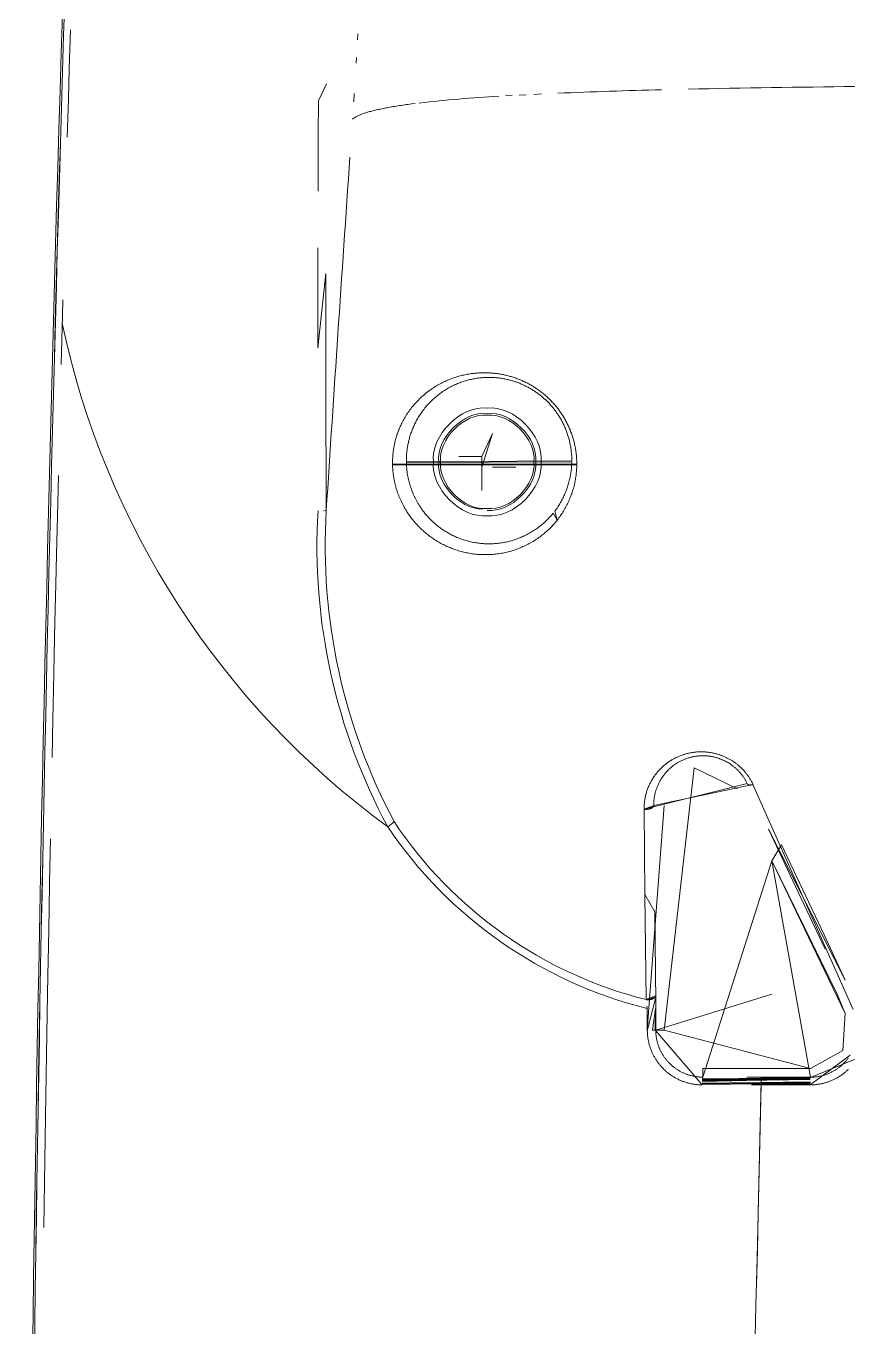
# Model space of a CAD drawing. Header units: millimetres. Extents: x 521 to 148073, y -17811 to 32040.
# Drawn here: x 65821.5 to 65877.1, y 20391.5 to 20479.5 of the extents above; entities that cross this region are included whole.
import ezdxf

# ---------------------------------------------------------------- set-up
doc = ezdxf.new("R2010")
doc.units = ezdxf.units.MM
doc.layers.add('Datové rozvody', color=6, linetype='Continuous')
doc.layers.add('PDF_Geometrie', color=7, linetype='Continuous', true_color=0xbdbdbd)

# ---------------------------------------------------------------- blocks, each defined once
blk = doc.blocks.new('projektor')
at = {"layer": 'PDF_Geometrie', "lineweight": 13}
for points in [[(86136.587, 14951.584), (86121.795, 14944.987), (86121.798, 14944.975), (86121.801, 14944.962), (86121.804, 14944.951), (86121.807, 14944.939), (86121.809, 14944.928), (86121.811, 14944.916), (86121.813, 14944.904), (86121.816, 14944.893), (86121.817, 14944.882), (86121.819, 14944.871), (86121.82, 14944.86), (86121.821, 14944.849), (86121.822, 14944.839), (86121.823, 14944.828), (86121.824, 14944.818), (86121.824, 14944.809), (86121.825, 14944.799), (86121.825, 14944.788), (86121.824, 14944.779), (86121.824, 14944.77), (86121.823, 14944.761), (86121.822, 14944.752), (86121.821, 14944.744), (86121.821, 14944.735), (86121.819, 14944.727), (86121.818, 14944.719), (86121.816, 14944.712), (86121.814, 14944.705), (86121.812, 14944.698), (86121.81, 14944.691), (86121.807, 14944.685), (86121.805, 14944.677), (86121.802, 14944.672), (86121.799, 14944.666), (86121.796, 14944.661), (86121.792, 14944.656), (86121.789, 14944.651), (86121.785, 14944.646), (86121.781, 14944.642), (86121.777, 14944.638), (86121.773, 14944.635), (86121.768, 14944.632), (86121.764, 14944.629), (86121.759, 14944.626)], [(86139.807, 14951.826), (86141.032, 14948.81), (86141.031, 14948.855), (86141.029, 14948.901), (86141.027, 14948.947), (86141.023, 14948.993), (86141.02, 14949.038), (86141.015, 14949.084), (86141.01, 14949.13), (86141.004, 14949.176), (86140.998, 14949.222), (86140.991, 14949.267), (86140.983, 14949.312), (86140.975, 14949.358), (86140.966, 14949.403), (86140.955, 14949.447), (86140.946, 14949.492), (86140.934, 14949.537), (86140.922, 14949.582), (86140.91, 14949.626), (86140.896, 14949.67), (86140.883, 14949.714), (86140.868, 14949.758), (86140.854, 14949.801), (86140.838, 14949.844), (86140.821, 14949.888), (86140.804, 14949.931), (86140.787, 14949.972), (86140.768, 14950.015), (86140.749, 14950.057), (86140.73, 14950.098), (86140.71, 14950.14), (86140.689, 14950.181), (86140.668, 14950.221), (86140.645, 14950.262), (86140.623, 14950.302), (86140.6, 14950.342), (86140.576, 14950.381), (86140.552, 14950.421), (86140.527, 14950.46), (86140.502, 14950.497), (86140.476, 14950.536), (86140.449, 14950.573), (86140.421, 14950.61), (86140.394, 14950.647), (86140.365, 14950.683), (86140.337, 14950.719), (86140.307, 14950.755), (86140.277, 14950.789), (86140.247, 14950.824), (86140.216, 14950.858), (86140.185, 14950.892), (86140.153, 14950.925), (86140.121, 14950.958), (86140.088, 14950.991), (86140.054, 14951.022), (86140.021, 14951.053), (86139.987, 14951.084), (86139.952, 14951.114), (86139.917, 14951.144), (86139.881, 14951.173), (86139.845, 14951.201), (86139.809, 14951.23), (86139.772, 14951.257)], [(86139.582, 14951.386), (86141.54, 14948.745), (86141.539, 14948.798), (86141.538, 14948.852), (86141.537, 14948.905), (86141.533, 14948.959), (86141.53, 14949.012), (86141.526, 14949.066), (86141.521, 14949.119), (86141.515, 14949.173), (86141.508, 14949.226), (86141.501, 14949.279), (86141.493, 14949.331), (86141.483, 14949.384), (86141.473, 14949.437), (86141.463, 14949.489), (86141.451, 14949.542), (86141.439, 14949.594), (86141.426, 14949.646), (86141.412, 14949.698), (86141.398, 14949.749), (86141.382, 14949.8), (86141.366, 14949.851), (86141.35, 14949.902), (86141.332, 14949.953), (86141.314, 14950.004), (86141.294, 14950.054), (86141.275, 14950.103), (86141.254, 14950.152), (86141.233, 14950.202), (86141.211, 14950.251), (86141.188, 14950.299), (86141.165, 14950.348), (86141.141, 14950.395), (86141.116, 14950.442), (86141.09, 14950.49), (86141.064, 14950.536), (86141.037, 14950.583), (86141.009, 14950.628), (86140.981, 14950.674), (86140.952, 14950.719), (86140.922, 14950.764), (86140.892, 14950.807), (86140.861, 14950.851), (86140.829, 14950.895), (86140.798, 14950.938), (86140.764, 14950.979), (86140.731, 14951.021), (86140.697, 14951.063), (86140.662, 14951.103), (86140.627, 14951.143), (86140.591, 14951.183), (86140.554, 14951.222), (86140.518, 14951.261)], [(86136.845, 14951.044), (86139.286, 14950.904), (86140.467, 14948.764), (86137.938, 14939.154), (86120.704, 14941.122), (86122.077, 14943.963)], [(86126.815, 14946.235), (86135.578, 14950.519), (86136.845, 14951.043), (86126.815, 14946.235), (86125.752, 14946.868), (86128.712, 14948.263), (86131.674, 14949.658), (86134.643, 14951.056), (86124.728, 14946.02), (86129.66, 14948.336), (86132.621, 14949.725)], [(86140.467, 14941.683), (86141.026, 14941.683), (86126.815, 14946.235), (86141.032, 14948.764)], [(86140.467, 14948.764), (86140.467, 14941.683)], [(86141.029, 14944.585), (86141.032, 14948.764)], [(86141.254, 14945.529), (86141.221, 14945.53), (86141.318, 14941.651), (86141.202, 14945.532), (86141.191, 14945.53), (86141.184, 14948.751), (86141.294, 14941.652), (86141.172, 14945.533), (86141.157, 14948.752), (86141.164, 14945.531), (86141.272, 14941.653), (86141.146, 14945.534), (86141.146, 14945.532), (86141.141, 14948.753), (86141.249, 14941.654), (86141.13, 14945.535), (86141.13, 14945.533), (86141.124, 14948.754), (86141.228, 14941.655), (86141.115, 14945.535), (86141.115, 14945.534), (86141.11, 14948.754), (86141.207, 14941.656), (86141.101, 14945.536), (86141.101, 14945.535), (86141.096, 14948.755), (86141.188, 14941.657), (86141.088, 14945.536), (86141.088, 14945.537), (86141.169, 14941.659), (86141.084, 14948.756), (86141.151, 14941.66), (86141.135, 14941.661)], [(86141.41, 14948.745), (86141.348, 14948.746), (86141.43, 14941.649)], [(86141.537, 14944.884), (86141.54, 14948.745)], [(86137.939, 14939.154), (86137.939, 14938.6), (86135.578, 14946.235)], [(86141.275, 14945.53), (86141.232, 14945.531), (86149.941, 14945.335), (86152.417, 14945.276), (86154.633, 14945.222)], [(86227.734, 14943.38), (86225.866, 14943.423), (86221.567, 14943.523), (86218.545, 14943.594), (86209.684, 14943.809), (86202.175, 14943.996), (86197.688, 14944.11), (86193.327, 14944.222), (86189.099, 14944.332), (86173.187, 14944.748), (86169.475, 14944.844), (86165.889, 14944.937), (86162.464, 14945.024), (86159.192, 14945.107), (86156.025, 14945.186), (86152.962, 14945.26), (86150.027, 14945.332), (86147.186, 14945.398), (86144.361, 14945.463), (86141.537, 14945.525)], [(86129.014, 14937.886), (86135.932, 14937.962), (86135.778, 14938.597), (86137.995, 14938.044), (86138.05, 14938.045), (86138.105, 14938.047), (86138.159, 14938.05), (86138.213, 14938.054), (86138.267, 14938.058), (86138.32, 14938.064), (86138.374, 14938.07), (86138.427, 14938.077), (86138.479, 14938.085), (86138.532, 14938.093), (86138.584, 14938.102), (86138.636, 14938.112), (86138.687, 14938.122), (86138.739, 14938.133), (86138.79, 14938.146), (86138.84, 14938.159), (86138.891, 14938.172), (86138.941, 14938.186), (86138.991, 14938.202), (86139.04, 14938.217), (86139.089, 14938.233), (86139.139, 14938.25), (86139.187, 14938.268), (86139.235, 14938.286), (86139.284, 14938.305), (86139.33, 14938.325), (86139.378, 14938.345), (86139.425, 14938.366), (86139.471, 14938.388), (86139.518, 14938.41), (86139.563, 14938.433), (86139.61, 14938.456), (86139.654, 14938.48), (86139.699, 14938.506), (86139.744, 14938.531), (86139.788, 14938.557), (86139.832, 14938.584), (86139.875, 14938.612), (86139.918, 14938.639), (86139.962, 14938.669), (86140.003, 14938.698), (86140.046, 14938.728), (86140.087, 14938.758), (86140.129, 14938.79), (86140.17, 14938.822), (86140.21, 14938.855), (86140.25, 14938.887), (86140.289, 14938.922), (86140.328, 14938.956), (86140.368, 14938.991), (86140.406, 14939.027), (86140.444, 14939.063), (86140.481, 14939.101), (86140.519, 14939.139), (86140.555, 14939.177), (86140.591, 14939.216), (86140.627, 14939.256), (86140.662, 14939.296), (86140.697, 14939.337), (86140.731, 14939.379), (86140.764, 14939.42), (86140.798, 14939.464), (86140.83, 14939.507), (86140.862, 14939.552), (86140.894, 14939.596), (86140.925, 14939.641), (86140.955, 14939.688), (86140.984, 14939.734), (86141.013, 14939.781), (86141.042, 14939.829), (86141.069, 14939.877), (86141.096, 14939.926), (86141.123, 14939.976), (86141.148, 14940.026), (86141.173, 14940.075), (86141.197, 14940.126), (86141.22, 14940.177), (86141.242, 14940.228), (86141.264, 14940.281), (86141.285, 14940.333), (86141.305, 14940.385), (86141.324, 14940.438), (86141.343, 14940.49), (86141.36, 14940.543), (86141.377, 14940.597), (86141.393, 14940.651), (86141.408, 14940.705), (86141.422, 14940.759), (86141.436, 14940.814), (86141.448, 14940.869), (86141.46, 14940.924), (86141.471, 14940.979), (86141.481, 14941.034), (86141.49, 14941.09), (86141.498, 14941.145), (86141.506, 14941.201), (86141.512, 14941.256), (86141.519, 14941.312), (86141.524, 14941.368), (86141.527, 14941.424), (86141.53, 14941.48), (86141.533, 14941.536), (86141.533, 14941.592), (86141.534, 14941.648), (86137.986, 14938.6), (86138.033, 14938.601), (86138.08, 14938.603), (86138.127, 14938.605), (86138.173, 14938.609), (86138.219, 14938.613), (86138.265, 14938.618), (86138.311, 14938.623), (86138.357, 14938.629), (86138.402, 14938.635), (86138.447, 14938.642), (86138.492, 14938.65), (86138.536, 14938.658), (86138.58, 14938.668), (86138.624, 14938.678), (86138.669, 14938.688), (86138.712, 14938.698), (86138.755, 14938.71), (86138.798, 14938.722), (86138.841, 14938.735), (86138.884, 14938.748), (86138.926, 14938.762), (86138.968, 14938.776), (86139.009, 14938.792), (86139.051, 14938.807), (86139.092, 14938.823), (86139.133, 14938.84), (86139.174, 14938.858), (86139.214, 14938.876), (86139.254, 14938.894), (86139.293, 14938.913), (86139.333, 14938.933), (86139.372, 14938.952), (86139.41, 14938.974), (86139.45, 14938.995), (86139.488, 14939.016), (86139.526, 14939.039), (86139.563, 14939.062), (86139.6, 14939.086), (86139.638, 14939.109), (86139.675, 14939.134), (86139.711, 14939.159), (86139.746, 14939.185), (86139.783, 14939.211), (86139.819, 14939.238), (86139.854, 14939.265), (86139.888, 14939.293), (86139.922, 14939.322), (86139.957, 14939.35), (86139.99, 14939.38), (86140.023, 14939.41), (86140.057, 14939.441), (86140.089, 14939.472), (86140.121, 14939.504), (86140.153, 14939.536), (86140.185, 14939.569), (86140.215, 14939.602), (86140.246, 14939.636), (86140.276, 14939.671), (86140.307, 14939.706), (86140.336, 14939.742), (86140.364, 14939.777), (86140.393, 14939.814), (86140.421, 14939.852), (86140.448, 14939.889), (86140.476, 14939.927), (86140.502, 14939.967), (86140.528, 14940.005), (86140.554, 14940.045), (86140.579, 14940.086), (86140.603, 14940.126), (86140.626, 14940.168), (86140.65, 14940.21), (86140.672, 14940.251), (86140.694, 14940.294), (86140.716, 14940.337), (86140.737, 14940.381), (86140.756, 14940.424), (86140.776, 14940.468), (86140.794, 14940.513), (86140.812, 14940.558), (86140.829, 14940.602), (86140.846, 14940.647), (86140.862, 14940.692), (86140.877, 14940.738), (86140.891, 14940.783), (86140.905, 14940.829), (86140.918, 14940.876), (86140.93, 14940.923), (86140.941, 14940.97), (86140.952, 14941.015), (86140.962, 14941.063), (86140.972, 14941.11), (86140.981, 14941.157), (86140.988, 14941.205), (86140.996, 14941.252), (86141.002, 14941.3), (86141.007, 14941.347), (86141.012, 14941.395), (86141.017, 14941.443), (86141.02, 14941.49), (86141.023, 14941.539), (86141.024, 14941.587), (86141.026, 14941.635), (86141.026, 14941.683)], [(86136.521, 14938.044), (86137.94, 14938.044), (86123.17, 14939.154)], [(86123.417, 14937.828), (86129.014, 14937.886), (86130.154, 14938.538), (86136.105, 14938.599), (86137.939, 14938.6)], [(86136.353, 14938.02), (86136.521, 14938.044)], [(86076.391, 14931.085), (86076.416, 14930.578)], [(86076.441, 14930.089), (86076.465, 14929.617)], [(86076.491, 14929.16), (86076.517, 14928.719)], [(86100.932, 14927.874), (86100.932, 14929.392)], [(86100.224, 14927.166), (86100.224, 14925.65)], [(86077.016, 14922.789), (86077.047, 14922.546), (86077.062, 14922.427), (86077.078, 14922.31), (86077.093, 14922.195), (86077.109, 14922.081), (86077.125, 14921.97), (86077.141, 14921.86), (86077.158, 14921.752), (86077.174, 14921.646), (86077.191, 14921.541), (86077.207, 14921.438), (86077.224, 14921.337), (86077.24, 14921.237), (86077.257, 14921.138), (86077.275, 14921.043), (86077.292, 14920.947), (86077.31, 14920.854), (86077.327, 14920.762), (86077.345, 14920.672), (86077.362, 14920.584), (86077.381, 14920.497), (86077.4, 14920.412), (86077.418, 14920.329), (86077.436, 14920.246), (86077.456, 14920.166), (86077.475, 14920.087), (86077.494, 14920.01), (86077.513, 14919.935), (86077.532, 14919.862), (86077.553, 14919.789), (86077.572, 14919.719), (86077.592, 14919.65), (86077.614, 14919.584), (86077.634, 14919.518), (86077.655, 14919.455), (86077.676, 14919.393), (86077.698, 14919.333), (86077.719, 14919.275), (86077.741, 14919.219), (86077.763, 14919.164), (86077.786, 14919.112), (86077.808, 14919.061), (86077.832, 14919.012), (86077.855, 14918.965), (86077.879, 14918.921), (86077.903, 14918.877), (86077.927, 14918.836), (86077.952, 14918.798), (86077.977, 14918.761), (86078.002, 14918.726), (86078.028, 14918.695), (86078.054, 14918.664)], [(86072.836, 14918.985), (86072.437, 14919.005)], [(86074.373, 14918.899), (86073.999, 14918.921), (86074.373, 14918.899)], [(86076.916, 14918.742), (86076.367, 14918.777), (86076.916, 14918.742)], [(86079.074, 14916.412), (86076.832, 14916.423), (86075.718, 14916.949)], [(86103.777, 14916.938), (86102.598, 14916.933), (86101.404, 14916.928), (86100.195, 14916.923), (86098.955, 14916.919), (86097.7, 14916.916), (86096.478, 14916.913), (86095.303, 14916.911), (86094.16, 14916.909), (86093.06, 14916.907), (86092.01, 14916.907), (86091.002, 14916.906), (86090.031, 14916.906), (86088.195, 14916.909), (86093.076, 14916.379)], [(86080.848, 14916.404), (86079.074, 14916.412)], [(86082.775, 14916.397), (86080.848, 14916.404)], [(86093.076, 14916.379), (86086.503, 14916.387)], [(86103.79, 14916.763), (86103.789, 14916.799)], [(86079.229, 14899.916), (86076.735, 14899.989), (86074.749, 14900.047), (86072.18, 14900.123)], [(86094.174, 14899.512), (86090.959, 14899.596), (86089.915, 14899.623)], [(86108.615, 14899.164), (86106.675, 14899.207), (86104.147, 14899.267), (86101.464, 14899.33)], [(86115.573, 14899.01), (86113.272, 14899.06), (86111.085, 14899.108), (86108.615, 14899.164)], [(86120.006, 14898.917), (86117.496, 14898.969), (86115.573, 14899.01)], [(86130.008, 14898.722), (86128.233, 14898.755), (86125.371, 14898.81)], [(86134.317, 14898.644), (86132.442, 14898.677), (86130.008, 14898.722)], [(86139.534, 14898.554), (86136.888, 14898.599), (86134.317, 14898.644)], [(86145.061, 14898.466), (86142.258, 14898.509), (86139.534, 14898.554)], [(86150.91, 14898.378), (86147.945, 14898.421), (86145.061, 14898.466)]]:
    blk.add_lwpolyline(points, dxfattribs=at)
for points in [[(86141.088, 14945.536), (86141.082, 14945.536), (86141.076, 14945.536), (86141.071, 14945.537), (86141.066, 14945.537), (86141.061, 14945.538), (86141.057, 14945.538), (86141.053, 14945.539), (86141.049, 14945.539), (86141.046, 14945.54), (86141.042, 14945.54), (86141.04, 14945.541), (86141.037, 14945.541), (86141.035, 14945.541), (86141.033, 14945.542), (86141.032, 14945.542), (86141.031, 14945.543), (86141.03, 14945.543), (86141.03, 14945.544), (86141.082, 14945.538), (86141.076, 14945.538), (86141.071, 14945.538), (86141.066, 14945.539), (86141.061, 14945.539), (86141.057, 14945.54), (86141.053, 14945.54), (86141.049, 14945.541), (86141.046, 14945.541), (86141.042, 14945.542), (86141.04, 14945.542), (86141.037, 14945.543), (86141.035, 14945.543), (86141.033, 14945.543), (86141.032, 14945.544), (86141.031, 14945.545), (86141.03, 14945.545), (86141.03, 14945.546), (86141.079, 14948.756), (86141.072, 14948.757), (86141.068, 14948.757), (86141.063, 14948.758), (86141.059, 14948.758), (86141.055, 14948.759), (86141.051, 14948.759), (86141.048, 14948.759), (86141.044, 14948.76), (86141.042, 14948.76), (86141.039, 14948.761), (86141.037, 14948.761), (86141.035, 14948.762), (86141.034, 14948.762), (86141.033, 14948.763), (86141.033, 14948.763)], [(86141.537, 14945.527), (86141.498, 14945.527), (86141.474, 14948.745), (86141.472, 14945.525), (86141.508, 14941.648), (86141.433, 14945.527), (86141.469, 14941.648), (86141.41, 14948.745), (86141.408, 14945.526)], [(86121.791, 14944.998), (86121.742, 14944.975), (86121.694, 14944.95), (86121.646, 14944.926), (86121.598, 14944.9), (86121.551, 14944.875), (86121.506, 14944.848), (86121.459, 14944.821), (86121.415, 14944.793), (86121.37, 14944.765), (86121.326, 14944.736), (86121.282, 14944.707), (86121.24, 14944.677), (86121.197, 14944.647), (86121.155, 14944.616), (86121.114, 14944.586), (86121.074, 14944.554), (86121.034, 14944.522), (86120.994, 14944.49), (86120.955, 14944.457), (86120.917, 14944.424), (86120.879, 14944.391), (86120.842, 14944.356), (86120.806, 14944.321), (86120.77, 14944.287), (86120.734, 14944.251), (86120.699, 14944.216), (86120.665, 14944.18), (86120.631, 14944.143), (86120.598, 14944.107), (86120.565, 14944.07), (86120.533, 14944.033), (86120.501, 14943.995), (86120.471, 14943.956), (86120.44, 14943.919), (86120.41, 14943.879), (86120.381, 14943.84), (86120.352, 14943.801), (86120.323, 14943.761), (86120.296, 14943.721), (86120.269, 14943.681), (86120.242, 14943.64), (86120.216, 14943.599), (86120.19, 14943.557), (86120.165, 14943.516), (86120.141, 14943.474), (86120.117, 14943.431), (86120.093, 14943.39), (86120.071, 14943.346), (86120.048, 14943.303), (86120.027, 14943.259), (86120.006, 14943.216), (86119.985, 14943.172), (86119.964, 14943.127), (86119.945, 14943.082), (86119.926, 14943.038), (86119.907, 14942.993), (86119.89, 14942.947), (86119.872, 14942.901), (86119.856, 14942.855), (86119.84, 14942.808), (86119.824, 14942.762), (86119.81, 14942.714), (86119.795, 14942.667), (86119.781, 14942.62), (86119.768, 14942.572), (86119.755, 14942.523), (86119.744, 14942.475), (86119.732, 14942.426), (86119.721, 14942.376), (86119.711, 14942.328), (86119.702, 14942.278), (86119.693, 14942.228), (86119.684, 14942.177), (86119.677, 14942.127), (86119.67, 14942.076), (86119.663, 14942.024), (86119.658, 14941.974), (86119.654, 14941.922), (86119.649, 14941.87), (86119.646, 14941.818), (86119.644, 14941.765), (86119.641, 14941.713), (86119.639, 14941.66), (86119.639, 14941.607), (86119.639, 14941.555), (86119.64, 14941.502), (86119.642, 14941.449), (86119.644, 14941.395), (86119.648, 14941.342), (86119.651, 14941.288), (86119.656, 14941.234), (86119.661, 14941.181), (86119.667, 14941.127), (86119.675, 14941.073), (86119.683, 14941.019), (86119.691, 14940.966), (86119.7, 14940.912), (86119.711, 14940.857), (86119.722, 14940.803), (86119.734, 14940.749), (86119.747, 14940.695), (86119.761, 14940.64), (86119.775, 14940.586), (86119.791, 14940.532), (86119.806, 14940.478), (86119.823, 14940.424), (86119.841, 14940.37), (86119.86, 14940.317), (86119.88, 14940.263), (86119.9, 14940.209), (86119.922, 14940.156), (86119.945, 14940.102), (86119.968, 14940.049), (86119.992, 14939.996), (86120.017, 14939.943), (86120.043, 14939.89), (86120.07, 14939.838), (86120.097, 14939.786), (86120.127, 14939.734), (86120.156, 14939.682), (86120.187, 14939.631), (86120.218, 14939.58), (86120.25, 14939.529), (86120.284, 14939.478), (86120.318, 14939.428), (86120.353, 14939.38), (86120.389, 14939.33), (86120.426, 14939.281), (86120.464, 14939.233), (86120.503, 14939.185), (86120.542, 14939.139), (86120.583, 14939.092), (86120.624, 14939.046), (86120.667, 14939), (86120.71, 14938.954), (86120.754, 14938.911), (86120.799, 14938.867), (86120.844, 14938.824), (86120.891, 14938.781), (86120.938, 14938.74), (86120.985, 14938.699), (86121.035, 14938.659), (86121.084, 14938.62), (86121.134, 14938.581), (86121.185, 14938.543), (86121.237, 14938.506), (86121.289, 14938.47), (86121.342, 14938.435), (86121.395, 14938.4), (86121.45, 14938.367), (86121.505, 14938.335), (86121.56, 14938.303), (86121.616, 14938.272), (86121.672, 14938.242), (86121.729, 14938.214), (86121.786, 14938.186), (86121.844, 14938.159), (86121.903, 14938.133), (86121.961, 14938.109), (86122.02, 14938.085), (86122.079, 14938.062), (86122.139, 14938.041), (86122.199, 14938.02), (86122.26, 14938), (86122.32, 14937.982), (86122.381, 14937.965), (86122.442, 14937.947), (86122.503, 14937.932), (86122.564, 14937.918), (86122.625, 14937.905), (86122.687, 14937.892), (86122.748, 14937.881), (86122.81, 14937.871), (86122.871, 14937.863), (86122.933, 14937.855), (86122.994, 14937.848), (86123.055, 14937.842), (86123.116, 14937.837), (86123.177, 14937.833), (86123.237, 14937.83), (86123.297, 14937.828), (86123.356, 14937.828), (86123.417, 14937.828), (86121.717, 14944.605), (86121.675, 14944.585), (86121.633, 14944.564), (86121.593, 14944.541), (86121.551, 14944.519), (86121.512, 14944.496), (86121.472, 14944.473), (86121.433, 14944.45), (86121.394, 14944.425), (86121.357, 14944.401), (86121.319, 14944.375), (86121.281, 14944.35), (86121.246, 14944.324), (86121.209, 14944.298), (86121.173, 14944.272), (86121.138, 14944.244), (86121.103, 14944.217), (86121.069, 14944.188), (86121.036, 14944.161), (86121.003, 14944.132), (86120.97, 14944.103), (86120.938, 14944.073), (86120.906, 14944.044), (86120.875, 14944.014), (86120.844, 14943.984), (86120.814, 14943.953), (86120.784, 14943.922), (86120.755, 14943.891), (86120.726, 14943.86), (86120.698, 14943.827), (86120.67, 14943.796), (86120.642, 14943.763), (86120.616, 14943.729), (86120.589, 14943.697), (86120.563, 14943.663), (86120.538, 14943.63), (86120.513, 14943.596), (86120.489, 14943.562), (86120.464, 14943.527), (86120.441, 14943.492), (86120.419, 14943.458), (86120.396, 14943.422), (86120.373, 14943.387), (86120.352, 14943.351), (86120.331, 14943.314), (86120.31, 14943.278), (86120.29, 14943.241), (86120.27, 14943.204), (86120.25, 14943.167), (86120.232, 14943.13), (86120.214, 14943.092), (86120.196, 14943.054), (86120.179, 14943.016), (86120.162, 14942.978), (86120.145, 14942.939), (86120.129, 14942.9), (86120.114, 14942.861), (86120.099, 14942.821), (86120.084, 14942.781), (86120.071, 14942.742), (86120.058, 14942.701), (86120.044, 14942.66), (86120.032, 14942.62), (86120.02, 14942.579), (86120.008, 14942.537), (86119.997, 14942.496), (86119.987, 14942.454), (86119.977, 14942.412), (86119.968, 14942.37), (86119.959, 14942.328), (86119.951, 14942.285), (86119.944, 14942.242), (86119.936, 14942.198), (86119.93, 14942.155), (86119.924, 14942.111), (86119.919, 14942.067), (86119.914, 14942.022), (86119.91, 14941.979), (86119.906, 14941.934), (86119.903, 14941.889), (86119.901, 14941.843), (86119.899, 14941.799), (86119.898, 14941.754), (86119.898, 14941.708), (86119.898, 14941.662), (86119.898, 14941.617), (86119.9, 14941.571), (86119.902, 14941.525), (86119.905, 14941.479), (86119.909, 14941.433), (86119.913, 14941.387), (86119.918, 14941.341), (86119.923, 14941.294), (86119.929, 14941.248), (86119.936, 14941.202), (86119.944, 14941.156), (86119.952, 14941.109), (86119.961, 14941.062), (86119.971, 14941.016), (86119.981, 14940.97), (86119.992, 14940.923), (86120.004, 14940.876), (86120.016, 14940.83), (86120.03, 14940.783), (86120.044, 14940.737), (86120.059, 14940.691), (86120.074, 14940.644), (86120.091, 14940.598), (86120.108, 14940.551), (86120.126, 14940.506), (86120.145, 14940.46), (86120.164, 14940.414), (86120.184, 14940.368), (86120.206, 14940.323), (86120.227, 14940.277), (86120.25, 14940.232), (86120.273, 14940.187), (86120.297, 14940.142), (86120.323, 14940.098), (86120.348, 14940.053), (86120.374, 14940.009), (86120.402, 14939.966), (86120.43, 14939.922), (86120.459, 14939.878), (86120.489, 14939.835), (86120.519, 14939.793), (86120.55, 14939.751), (86120.582, 14939.709), (86120.616, 14939.668), (86120.649, 14939.627), (86120.684, 14939.586), (86120.719, 14939.546), (86120.755, 14939.507), (86120.791, 14939.468), (86120.828, 14939.429), (86120.867, 14939.391), (86120.905, 14939.354), (86120.945, 14939.317), (86120.985, 14939.281), (86121.026, 14939.245), (86121.067, 14939.21), (86121.11, 14939.175), (86121.153, 14939.142), (86121.196, 14939.109), (86121.241, 14939.076), (86121.285, 14939.045), (86121.331, 14939.013), (86121.376, 14938.984), (86121.423, 14938.954), (86121.469, 14938.926), (86121.517, 14938.897), (86121.565, 14938.871), (86121.613, 14938.845), (86121.662, 14938.819), (86121.711, 14938.795), (86121.761, 14938.77), (86121.811, 14938.748), (86121.862, 14938.726), (86121.912, 14938.704), (86121.963, 14938.685), (86122.015, 14938.666), (86122.067, 14938.646), (86122.118, 14938.629), (86122.17, 14938.613), (86122.223, 14938.596), (86122.276, 14938.581), (86122.328, 14938.568), (86122.381, 14938.555), (86122.434, 14938.542), (86122.487, 14938.531), (86122.54, 14938.521), (86122.594, 14938.511), (86122.646, 14938.503), (86122.699, 14938.495), (86122.752, 14938.489), (86122.805, 14938.482), (86122.859, 14938.477), (86122.911, 14938.473), (86122.963, 14938.47), (86123.016, 14938.468), (86123.068, 14938.467), (86123.119, 14938.466), (86123.17, 14938.466)], [(86123.417, 14937.828), (86123.418, 14937.841), (86123.42, 14937.854), (86123.421, 14937.867), (86123.422, 14937.88), (86123.423, 14937.893), (86123.424, 14937.907), (86123.424, 14937.92), (86123.425, 14937.933), (86123.425, 14937.946), (86123.425, 14937.96), (86123.425, 14937.973), (86123.424, 14937.987), (86123.424, 14938), (86123.423, 14938.013), (86123.422, 14938.027), (86123.421, 14938.04), (86123.42, 14938.053), (86123.418, 14938.066), (86123.416, 14938.079), (86123.414, 14938.092), (86123.413, 14938.105), (86123.411, 14938.117), (86123.408, 14938.13), (86123.406, 14938.143), (86123.403, 14938.155), (86123.401, 14938.167), (86123.398, 14938.179), (86123.394, 14938.191), (86123.392, 14938.203), (86123.388, 14938.215), (86123.384, 14938.226), (86123.381, 14938.237), (86123.377, 14938.248), (86123.373, 14938.26), (86123.369, 14938.27), (86123.365, 14938.28), (86123.36, 14938.29), (86123.356, 14938.3), (86123.351, 14938.31), (86123.347, 14938.32), (86123.342, 14938.329), (86123.337, 14938.338), (86123.332, 14938.347), (86123.326, 14938.355), (86123.321, 14938.363), (86123.315, 14938.372), (86123.31, 14938.379), (86123.304, 14938.387), (86123.298, 14938.394), (86123.292, 14938.4), (86123.286, 14938.407), (86123.281, 14938.413), (86123.275, 14938.418), (86123.268, 14938.424), (86123.262, 14938.43), (86123.255, 14938.435), (86123.25, 14938.439), (86123.243, 14938.443), (86123.236, 14938.447), (86123.23, 14938.45), (86123.224, 14938.453), (86123.217, 14938.456), (86123.211, 14938.459), (86123.204, 14938.461), (86123.197, 14938.462), (86123.19, 14938.464), (86123.184, 14938.465), (86123.177, 14938.466)], [(86135.932, 14937.962), (86135.934, 14937.974), (86135.935, 14937.987), (86135.936, 14938), (86135.937, 14938.013), (86135.938, 14938.027), (86135.939, 14938.04), (86135.94, 14938.053), (86135.94, 14938.066), (86135.94, 14938.08), (86135.94, 14938.093), (86135.94, 14938.106), (86135.939, 14938.119), (86135.939, 14938.132), (86135.938, 14938.146), (86135.937, 14938.159), (86135.935, 14938.172), (86135.935, 14938.185), (86135.933, 14938.198), (86135.931, 14938.211), (86135.93, 14938.224), (86135.927, 14938.237), (86135.926, 14938.249), (86135.923, 14938.262), (86135.921, 14938.274), (86135.918, 14938.287), (86135.914, 14938.299), (86135.912, 14938.312), (86135.909, 14938.323), (86135.905, 14938.335), (86135.902, 14938.346), (86135.898, 14938.357), (86135.895, 14938.368), (86135.891, 14938.38), (86135.886, 14938.391), (86135.882, 14938.401), (86135.878, 14938.411), (86135.873, 14938.421), (86135.869, 14938.432), (86135.864, 14938.442), (86135.859, 14938.451), (86135.853, 14938.46), (86135.848, 14938.469), (86135.843, 14938.477), (86135.838, 14938.486), (86135.832, 14938.495), (86135.827, 14938.502), (86135.821, 14938.51), (86135.815, 14938.517), (86135.809, 14938.524), (86135.804, 14938.53), (86135.796, 14938.537), (86135.791, 14938.543), (86135.784, 14938.549), (86135.778, 14938.555), (86135.772, 14938.56), (86135.765, 14938.564), (86135.759, 14938.569), (86135.752, 14938.573), (86135.746, 14938.577), (86135.739, 14938.58), (86135.732, 14938.583), (86135.725, 14938.586), (86135.718, 14938.588), (86135.712, 14938.59), (86135.705, 14938.592), (86135.698, 14938.593), (86135.691, 14938.595), (86135.684, 14938.595)], [(86137.939, 14938.584), (86137.939, 14938.592), (86137.939, 14938.584), (86136.521, 14938.592), (86137.94, 14938.558), (86136.521, 14938.577), (86137.94, 14938.384)], [(86097.393, 14922.275), (86097.471, 14922.224), (86097.55, 14922.174), (86097.629, 14922.126), (86097.707, 14922.079), (86097.787, 14922.034), (86097.866, 14921.991), (86097.946, 14921.949), (86098.026, 14921.908), (86098.105, 14921.87), (86098.185, 14921.832), (86098.263, 14921.796), (86098.343, 14921.762), (86098.422, 14921.729), (86098.499, 14921.698), (86098.577, 14921.668), (86098.655, 14921.64), (86098.731, 14921.613), (86098.807, 14921.588), (86098.882, 14921.563), (86098.958, 14921.541), (86099.032, 14921.519), (86099.106, 14921.498), (86099.178, 14921.479), (86099.25, 14921.462), (86099.322, 14921.444), (86099.392, 14921.429), (86099.462, 14921.414), (86099.532, 14921.401), (86099.601, 14921.387), (86099.67, 14921.375), (86099.737, 14921.365), (86099.804, 14921.355), (86099.87, 14921.346), (86099.935, 14921.338), (86099.999, 14921.331), (86100.063, 14921.323), (86100.127, 14921.318), (86100.188, 14921.313), (86100.25, 14921.309), (86100.311, 14921.305), (86100.371, 14921.302), (86100.431, 14921.3), (86100.489, 14921.298), (86100.548, 14921.297), (86100.606, 14921.296), (86100.662, 14921.296), (86100.719, 14921.297), (86100.72, 14933.406), (86100.637, 14933.406), (86100.554, 14933.404), (86100.471, 14933.401), (86100.388, 14933.397), (86100.306, 14933.392), (86100.225, 14933.386), (86100.144, 14933.379), (86100.063, 14933.371), (86099.983, 14933.361), (86099.903, 14933.35), (86099.824, 14933.338), (86099.744, 14933.326), (86099.666, 14933.313), (86099.588, 14933.297), (86099.51, 14933.282), (86099.433, 14933.266), (86099.356, 14933.249), (86099.28, 14933.23), (86099.205, 14933.21), (86099.13, 14933.19), (86099.055, 14933.169), (86098.982, 14933.147), (86098.908, 14933.124), (86098.836, 14933.1), (86098.763, 14933.076), (86098.692, 14933.05), (86098.62, 14933.024), (86098.549, 14932.996), (86098.479, 14932.969), (86098.41, 14932.939), (86098.341, 14932.91), (86098.274, 14932.88), (86098.206, 14932.849), (86098.139, 14932.817), (86098.072, 14932.785), (86098.006, 14932.751), (86097.941, 14932.718), (86097.876, 14932.683), (86097.813, 14932.647), (86097.749, 14932.612), (86097.687, 14932.575), (86097.625, 14932.539), (86097.564, 14932.501), (86097.503, 14932.462), (86097.443, 14932.423), (86097.384, 14932.383), (86097.326, 14932.343), (86097.267, 14932.303), (86097.209, 14932.261), (86097.153, 14932.219), (86097.097, 14932.176), (86097.041, 14932.134), (86096.987, 14932.09), (86096.932, 14932.046), (86096.879, 14932.003), (86096.826, 14931.957), (86096.774, 14931.912), (86096.722, 14931.866), (86096.672, 14931.819), (86096.622, 14931.773), (86096.573, 14931.726), (86096.523, 14931.678), (86096.476, 14931.63), (86096.428, 14931.581), (86096.381, 14931.532), (86096.335, 14931.483), (86096.289, 14931.433), (86096.244, 14931.382), (86096.201, 14931.332), (86096.156, 14931.28), (86096.114, 14931.229), (86096.071, 14931.178), (86096.03, 14931.125), (86095.988, 14931.072), (86095.948, 14931.019), (86095.908, 14930.965), (86095.869, 14930.911), (86095.83, 14930.857), (86095.792, 14930.802), (86095.754, 14930.747), (86095.717, 14930.691), (86095.682, 14930.635), (86095.646, 14930.578), (86095.61, 14930.522), (86095.576, 14930.464), (86095.542, 14930.406), (86095.509, 14930.348), (86095.477, 14930.29), (86095.444, 14930.231), (86095.413, 14930.171), (86095.382, 14930.112), (86095.352, 14930.051), (86095.322, 14929.991), (86095.294, 14929.929), (86095.265, 14929.868), (86095.238, 14929.806), (86095.21, 14929.744), (86095.184, 14929.681), (86095.158, 14929.618), (86095.133, 14929.554), (86095.109, 14929.49), (86095.084, 14929.425), (86095.061, 14929.36), (86095.039, 14929.294), (86095.017, 14929.227), (86094.996, 14929.16), (86094.975, 14929.093), (86094.956, 14929.026), (86094.936, 14928.958), (86094.918, 14928.889), (86094.9, 14928.82), (86094.884, 14928.75), (86094.867, 14928.68), (86094.852, 14928.609), (86094.837, 14928.538), (86094.824, 14928.467), (86094.81, 14928.394), (86094.798, 14928.322), (86094.787, 14928.249), (86094.776, 14928.176), (86094.766, 14928.101), (86094.757, 14928.027), (86094.749, 14927.953), (86094.743, 14927.878), (86094.736, 14927.802), (86094.731, 14927.727), (86094.726, 14927.651), (86094.722, 14927.573), (86094.72, 14927.497), (86094.718, 14927.42), (86094.718, 14927.342), (86094.718, 14927.264), (86094.719, 14927.187), (86094.722, 14927.107), (86094.725, 14927.029), (86094.729, 14926.95), (86094.735, 14926.87), (86094.742, 14926.791), (86094.749, 14926.711), (86094.757, 14926.63), (86094.768, 14926.55), (86094.778, 14926.47), (86094.79, 14926.389), (86094.803, 14926.308), (86094.817, 14926.227), (86094.833, 14926.145), (86094.85, 14926.063), (86094.867, 14925.981), (86094.886, 14925.899), (86094.906, 14925.818), (86094.927, 14925.735), (86094.95, 14925.653), (86094.974, 14925.57), (86094.999, 14925.488), (86095.025, 14925.406), (86095.053, 14925.323), (86095.082, 14925.241), (86095.113, 14925.158), (86095.144, 14925.076), (86095.177, 14924.994), (86095.212, 14924.911), (86095.248, 14924.83), (86095.284, 14924.747), (86095.323, 14924.666), (86095.362, 14924.585), (86095.404, 14924.504), (86095.446, 14924.423), (86095.49, 14924.343), (86095.535, 14924.262), (86095.582, 14924.183), (86095.63, 14924.104), (86095.68, 14924.025), (86095.731, 14923.947), (86095.783, 14923.869), (86095.836, 14923.792), (86095.891, 14923.716), (86095.948, 14923.64), (86096.005, 14923.564), (86096.064, 14923.49), (86096.124, 14923.417), (86096.186, 14923.344), (86096.248, 14923.272), (86096.312, 14923.201), (86096.377, 14923.131), (86096.443, 14923.062), (86096.511, 14922.995), (86096.579, 14922.928), (86096.649, 14922.861), (86096.72, 14922.797), (86096.791, 14922.734), (86096.864, 14922.672), (86096.937, 14922.611), (86097.012, 14922.551), (86097.086, 14922.493), (86097.162, 14922.436), (86097.239, 14922.381), (86097.316, 14922.327)], [(86104.408, 14932.119), (86104.335, 14932.176), (86104.263, 14932.231), (86104.188, 14932.285), (86104.114, 14932.338), (86104.039, 14932.39), (86103.963, 14932.441), (86103.886, 14932.49), (86103.809, 14932.538), (86103.73, 14932.584), (86103.651, 14932.63), (86103.573, 14932.675), (86103.493, 14932.718), (86103.412, 14932.759), (86103.332, 14932.799), (86103.251, 14932.839), (86103.169, 14932.876), (86103.087, 14932.913), (86103.005, 14932.948), (86102.921, 14932.982), (86102.839, 14933.015), (86102.755, 14933.045), (86102.672, 14933.076), (86102.587, 14933.104), (86102.503, 14933.132), (86102.418, 14933.157), (86102.334, 14933.183), (86102.25, 14933.206), (86102.164, 14933.227), (86102.079, 14933.249), (86101.994, 14933.268), (86101.908, 14933.286), (86101.823, 14933.303), (86101.738, 14933.318), (86101.652, 14933.332), (86101.567, 14933.345), (86101.482, 14933.357), (86101.397, 14933.368), (86101.311, 14933.377), (86101.226, 14933.385), (86101.141, 14933.391), (86101.057, 14933.397), (86100.972, 14933.401), (86100.888, 14933.404), (86100.803, 14933.406), (86100.775, 14921.298), (86100.83, 14921.3), (86100.885, 14921.302), (86100.938, 14921.304), (86100.992, 14921.307), (86101.045, 14921.31), (86101.097, 14921.314), (86101.149, 14921.318), (86101.201, 14921.323), (86101.252, 14921.328), (86101.302, 14921.335), (86101.352, 14921.34), (86101.402, 14921.346), (86101.451, 14921.353), (86101.5, 14921.36), (86101.549, 14921.367), (86101.596, 14921.375), (86101.645, 14921.383), (86101.693, 14921.392), (86101.739, 14921.401), (86101.787, 14921.41), (86101.834, 14921.419), (86101.88, 14921.429), (86101.927, 14921.439), (86101.972, 14921.45), (86102.019, 14921.46), (86102.064, 14921.472), (86102.11, 14921.483), (86102.155, 14921.494), (86102.201, 14921.506), (86102.246, 14921.52), (86102.291, 14921.532), (86102.335, 14921.545), (86102.381, 14921.559), (86102.425, 14921.574), (86102.47, 14921.588), (86102.515, 14921.602), (86102.56, 14921.617), (86102.605, 14921.633), (86102.65, 14921.649), (86102.694, 14921.665), (86102.739, 14921.681), (86102.785, 14921.699), (86102.829, 14921.717), (86102.874, 14921.734), (86102.919, 14921.753), (86102.964, 14921.772), (86103.009, 14921.791), (86103.055, 14921.812), (86103.1, 14921.832), (86103.147, 14921.853), (86103.191, 14921.875), (86103.238, 14921.896), (86103.285, 14921.919), (86103.33, 14921.942), (86103.377, 14921.966), (86103.424, 14921.991), (86103.471, 14922.016), (86103.519, 14922.042), (86103.566, 14922.068), (86103.614, 14922.095), (86103.661, 14922.123), (86103.71, 14922.151), (86103.76, 14922.181), (86103.808, 14922.211), (86103.857, 14922.243), (86103.907, 14922.275), (86103.956, 14922.308), (86104.007, 14922.342), (86104.058, 14922.376), (86104.108, 14922.412), (86104.16, 14922.449), (86104.212, 14922.487), (86104.264, 14922.526), (86104.316, 14922.566), (86104.368, 14922.608), (86104.421, 14922.651), (86104.475, 14922.695), (86104.529, 14922.739), (86104.582, 14922.786), (86104.636, 14922.834), (86104.691, 14922.883), (86104.745, 14922.934), (86104.8, 14922.986), (86104.854, 14923.038), (86104.908, 14923.092), (86104.962, 14923.147), (86105.016, 14923.204), (86105.07, 14923.262), (86105.122, 14923.321), (86105.176, 14923.381), (86105.228, 14923.442), (86105.28, 14923.504), (86105.331, 14923.567), (86105.382, 14923.632), (86105.432, 14923.697), (86105.482, 14923.763), (86105.531, 14923.83), (86105.579, 14923.899), (86105.626, 14923.968), (86105.673, 14924.038), (86105.719, 14924.11), (86105.765, 14924.182), (86105.809, 14924.255), (86105.853, 14924.329), (86105.896, 14924.405), (86105.938, 14924.48), (86105.978, 14924.557), (86106.018, 14924.635), (86106.058, 14924.713), (86106.096, 14924.792), (86106.132, 14924.873), (86106.168, 14924.953), (86106.204, 14925.035), (86106.237, 14925.118), (86106.27, 14925.2), (86106.301, 14925.285), (86106.332, 14925.369), (86106.361, 14925.453), (86106.389, 14925.539), (86106.416, 14925.625), (86106.442, 14925.712), (86106.466, 14925.799), (86106.488, 14925.887), (86106.51, 14925.975), (86106.531, 14926.064), (86106.55, 14926.153), (86106.568, 14926.243), (86106.585, 14926.332), (86106.601, 14926.423), (86106.614, 14926.513), (86106.626, 14926.604), (86106.638, 14926.695), (86106.648, 14926.787), (86106.657, 14926.879), (86106.664, 14926.97), (86106.669, 14927.063), (86106.674, 14927.154), (86106.677, 14927.247), (86106.678, 14927.339), (86106.678, 14927.432), (86106.678, 14927.525), (86106.675, 14927.617), (86106.671, 14927.71), (86106.665, 14927.802), (86106.658, 14927.895), (86106.65, 14927.987), (86106.64, 14928.08), (86106.629, 14928.173), (86106.617, 14928.264), (86106.603, 14928.356), (86106.587, 14928.448), (86106.57, 14928.54), (86106.553, 14928.63), (86106.533, 14928.722), (86106.512, 14928.812), (86106.489, 14928.903), (86106.466, 14928.993), (86106.441, 14929.083), (86106.414, 14929.173), (86106.387, 14929.261), (86106.357, 14929.35), (86106.326, 14929.438), (86106.295, 14929.525), (86106.261, 14929.612), (86106.226, 14929.698), (86106.19, 14929.785), (86106.152, 14929.87), (86106.114, 14929.955), (86106.074, 14930.039), (86106.033, 14930.123), (86105.99, 14930.206), (86105.947, 14930.287), (86105.901, 14930.369), (86105.855, 14930.45), (86105.807, 14930.531), (86105.759, 14930.609), (86105.708, 14930.688), (86105.657, 14930.766), (86105.605, 14930.842), (86105.551, 14930.918), (86105.497, 14930.993), (86105.441, 14931.068), (86105.384, 14931.141), (86105.326, 14931.213), (86105.267, 14931.284), (86105.207, 14931.356), (86105.146, 14931.425), (86105.083, 14931.493), (86105.019, 14931.561), (86104.956, 14931.627), (86104.891, 14931.692), (86104.824, 14931.757), (86104.757, 14931.82), (86104.689, 14931.882), (86104.62, 14931.944), (86104.551, 14932.004), (86104.479, 14932.063), (86104.408, 14932.119), (86103.813, 14931.96), (86103.746, 14932.011), (86103.678, 14932.059), (86103.611, 14932.107), (86103.541, 14932.154), (86103.472, 14932.2), (86103.402, 14932.245), (86103.33, 14932.288), (86103.259, 14932.331), (86103.187, 14932.372), (86103.115, 14932.412), (86103.042, 14932.451), (86102.968, 14932.489), (86102.894, 14932.525), (86102.82, 14932.561), (86102.745, 14932.596), (86102.67, 14932.628), (86102.595, 14932.661), (86102.519, 14932.691), (86102.442, 14932.721), (86102.366, 14932.749), (86102.29, 14932.777), (86102.212, 14932.802), (86102.135, 14932.827), (86102.058, 14932.851), (86101.98, 14932.873), (86101.902, 14932.895), (86101.825, 14932.915), (86101.747, 14932.933), (86101.668, 14932.952), (86101.59, 14932.968), (86101.512, 14932.983), (86101.434, 14932.997), (86101.355, 14933.011), (86101.278, 14933.023), (86101.199, 14933.033), (86101.121, 14933.043), (86101.044, 14933.051), (86100.965, 14933.058), (86100.888, 14933.065), (86100.81, 14933.07), (86100.733, 14933.074), (86100.655, 14933.077), (86100.579, 14933.078), (86100.629, 14922.206), (86100.679, 14922.207), (86100.729, 14922.209), (86100.779, 14922.211), (86100.827, 14922.215), (86100.875, 14922.218), (86100.923, 14922.221), (86100.97, 14922.225), (86101.017, 14922.229), (86101.063, 14922.233), (86101.109, 14922.238), (86101.155, 14922.243), (86101.2, 14922.249), (86101.245, 14922.255), (86101.289, 14922.261), (86101.334, 14922.267), (86101.377, 14922.275), (86101.421, 14922.282), (86101.464, 14922.289), (86101.507, 14922.297), (86101.55, 14922.305), (86101.592, 14922.313), (86101.635, 14922.322), (86101.677, 14922.331), (86101.719, 14922.341), (86101.76, 14922.35), (86101.802, 14922.36), (86101.844, 14922.37), (86101.885, 14922.38), (86101.926, 14922.392), (86101.967, 14922.403), (86102.008, 14922.414), (86102.049, 14922.426), (86102.09, 14922.438), (86102.13, 14922.451), (86102.171, 14922.463), (86102.212, 14922.476), (86102.252, 14922.489), (86102.293, 14922.503), (86102.333, 14922.518), (86102.374, 14922.532), (86102.415, 14922.547), (86102.455, 14922.561), (86102.496, 14922.578), (86102.537, 14922.594), (86102.578, 14922.61), (86102.619, 14922.626), (86102.66, 14922.644), (86102.701, 14922.662), (86102.742, 14922.679), (86102.784, 14922.699), (86102.825, 14922.717), (86102.866, 14922.737), (86102.908, 14922.757), (86102.95, 14922.778), (86102.992, 14922.798), (86103.034, 14922.821), (86103.077, 14922.843), (86103.12, 14922.866), (86103.163, 14922.889), (86103.207, 14922.913), (86103.25, 14922.939), (86103.294, 14922.964), (86103.338, 14922.99), (86103.382, 14923.017), (86103.426, 14923.045), (86103.472, 14923.073), (86103.517, 14923.103), (86103.562, 14923.132), (86103.608, 14923.164), (86103.654, 14923.195), (86103.7, 14923.228), (86103.747, 14923.261), (86103.794, 14923.296), (86103.84, 14923.332), (86103.888, 14923.369), (86103.937, 14923.407), (86103.984, 14923.446), (86104.033, 14923.486), (86104.082, 14923.528), (86104.13, 14923.57), (86104.18, 14923.614), (86104.229, 14923.659), (86104.278, 14923.705), (86104.326, 14923.752), (86104.376, 14923.799), (86104.424, 14923.849), (86104.473, 14923.899), (86104.521, 14923.951), (86104.569, 14924.003), (86104.617, 14924.057), (86104.664, 14924.111), (86104.711, 14924.167), (86104.757, 14924.223), (86104.803, 14924.28), (86104.848, 14924.338), (86104.893, 14924.397), (86104.938, 14924.457), (86104.981, 14924.518), (86105.024, 14924.58), (86105.065, 14924.643), (86105.107, 14924.706), (86105.148, 14924.77), (86105.188, 14924.836), (86105.228, 14924.902), (86105.266, 14924.969), (86105.304, 14925.036), (86105.34, 14925.106), (86105.377, 14925.175), (86105.412, 14925.245), (86105.446, 14925.315), (86105.478, 14925.387), (86105.511, 14925.46), (86105.542, 14925.532), (86105.573, 14925.606), (86105.602, 14925.68), (86105.631, 14925.755), (86105.657, 14925.83), (86105.683, 14925.906), (86105.708, 14925.982), (86105.733, 14926.06), (86105.756, 14926.137), (86105.778, 14926.215), (86105.798, 14926.294), (86105.818, 14926.373), (86105.835, 14926.452), (86105.853, 14926.533), (86105.869, 14926.612), (86105.884, 14926.693), (86105.897, 14926.774), (86105.91, 14926.855), (86105.921, 14926.937), (86105.931, 14927.019), (86105.939, 14927.1), (86105.947, 14927.183), (86105.953, 14927.265), (86105.958, 14927.348), (86105.962, 14927.431), (86105.964, 14927.513), (86105.965, 14927.597), (86105.965, 14927.679), (86105.964, 14927.763), (86105.961, 14927.846), (86105.957, 14927.929), (86105.952, 14928.013), (86105.945, 14928.096), (86105.938, 14928.179), (86105.928, 14928.262), (86105.917, 14928.345), (86105.906, 14928.428), (86105.893, 14928.51), (86105.879, 14928.594), (86105.863, 14928.675), (86105.847, 14928.757), (86105.828, 14928.84), (86105.809, 14928.921), (86105.788, 14929.003), (86105.766, 14929.084), (86105.743, 14929.164), (86105.718, 14929.246), (86105.692, 14929.325), (86105.666, 14929.405), (86105.637, 14929.485), (86105.608, 14929.563), (86105.578, 14929.642), (86105.545, 14929.72), (86105.513, 14929.798), (86105.478, 14929.874), (86105.443, 14929.952), (86105.406, 14930.027), (86105.368, 14930.102), (86105.329, 14930.178), (86105.289, 14930.252), (86105.248, 14930.325), (86105.205, 14930.398), (86105.161, 14930.471), (86105.117, 14930.542), (86105.071, 14930.613), (86105.024, 14930.683), (86104.976, 14930.752), (86104.926, 14930.821), (86104.877, 14930.89), (86104.825, 14930.957), (86104.774, 14931.023), (86104.72, 14931.088), (86104.666, 14931.153), (86104.612, 14931.216), (86104.555, 14931.279), (86104.498, 14931.341), (86104.44, 14931.402), (86104.381, 14931.462), (86104.321, 14931.522), (86104.26, 14931.58), (86104.199, 14931.637), (86104.137, 14931.694), (86104.074, 14931.749), (86104.009, 14931.803), (86103.945, 14931.857)], [(86097.525, 14923.072), (86097.598, 14923.026), (86097.67, 14922.983), (86097.743, 14922.94), (86097.816, 14922.898), (86097.889, 14922.858), (86097.962, 14922.82), (86098.036, 14922.783), (86098.109, 14922.747), (86098.183, 14922.712), (86098.256, 14922.679), (86098.329, 14922.648), (86098.401, 14922.617), (86098.473, 14922.588), (86098.545, 14922.56), (86098.617, 14922.534), (86098.688, 14922.508), (86098.758, 14922.485), (86098.828, 14922.463), (86098.897, 14922.441), (86098.966, 14922.421), (86099.034, 14922.402), (86099.102, 14922.383), (86099.169, 14922.366), (86099.235, 14922.351), (86099.3, 14922.336), (86099.366, 14922.321), (86099.43, 14922.309), (86099.493, 14922.296), (86099.557, 14922.285), (86099.619, 14922.275), (86099.681, 14922.265), (86099.742, 14922.256), (86099.803, 14922.248), (86099.862, 14922.241), (86099.922, 14922.235), (86099.979, 14922.229), (86100.037, 14922.224), (86100.094, 14922.22), (86100.15, 14922.216), (86100.206, 14922.212), (86100.26, 14922.209), (86100.315, 14922.207), (86100.369, 14922.206), (86100.422, 14922.205), (86100.474, 14922.204), (86100.527, 14922.204), (86100.579, 14922.205), (86100.502, 14933.079), (86100.425, 14933.079), (86100.349, 14933.077), (86100.274, 14933.075), (86100.198, 14933.071), (86100.123, 14933.067), (86100.048, 14933.06), (86099.974, 14933.054), (86099.9, 14933.047), (86099.826, 14933.038), (86099.754, 14933.029), (86099.681, 14933.019), (86099.608, 14933.008), (86099.536, 14932.995), (86099.464, 14932.982), (86099.393, 14932.968), (86099.323, 14932.953), (86099.253, 14932.937), (86099.183, 14932.92), (86099.114, 14932.903), (86099.045, 14932.884), (86098.977, 14932.865), (86098.909, 14932.846), (86098.842, 14932.824), (86098.775, 14932.803), (86098.709, 14932.781), (86098.643, 14932.758), (86098.578, 14932.734), (86098.514, 14932.709), (86098.449, 14932.684), (86098.385, 14932.659), (86098.323, 14932.631), (86098.26, 14932.605), (86098.198, 14932.576), (86098.137, 14932.548), (86098.076, 14932.518), (86098.016, 14932.488), (86097.956, 14932.457), (86097.897, 14932.427), (86097.839, 14932.394), (86097.781, 14932.362), (86097.723, 14932.329), (86097.666, 14932.295), (86097.61, 14932.261), (86097.555, 14932.226), (86097.5, 14932.191), (86097.446, 14932.155), (86097.392, 14932.118), (86097.339, 14932.082), (86097.286, 14932.044), (86097.234, 14932.007), (86097.183, 14931.968), (86097.132, 14931.929), (86097.082, 14931.89), (86097.033, 14931.85), (86096.984, 14931.81), (86096.936, 14931.77), (86096.888, 14931.728), (86096.841, 14931.687), (86096.794, 14931.644), (86096.748, 14931.603), (86096.703, 14931.56), (86096.659, 14931.516), (86096.614, 14931.473), (86096.571, 14931.429), (86096.528, 14931.385), (86096.487, 14931.34), (86096.445, 14931.294), (86096.404, 14931.25), (86096.363, 14931.204), (86096.324, 14931.157), (86096.284, 14931.11), (86096.245, 14931.064), (86096.208, 14931.016), (86096.17, 14930.969), (86096.133, 14930.92), (86096.096, 14930.872), (86096.06, 14930.824), (86096.025, 14930.774), (86095.99, 14930.725), (86095.956, 14930.675), (86095.922, 14930.624), (86095.89, 14930.573), (86095.857, 14930.522), (86095.825, 14930.472), (86095.794, 14930.42), (86095.762, 14930.368), (86095.732, 14930.315), (86095.703, 14930.262), (86095.674, 14930.208), (86095.644, 14930.155), (86095.617, 14930.1), (86095.59, 14930.046), (86095.563, 14929.991), (86095.537, 14929.936), (86095.511, 14929.881), (86095.486, 14929.825), (86095.461, 14929.768), (86095.437, 14929.712), (86095.414, 14929.654), (86095.391, 14929.597), (86095.369, 14929.539), (86095.347, 14929.48), (86095.326, 14929.421), (86095.306, 14929.362), (86095.286, 14929.302), (86095.267, 14929.242), (86095.248, 14929.181), (86095.231, 14929.12), (86095.213, 14929.059), (86095.197, 14928.997), (86095.182, 14928.934), (86095.166, 14928.871), (86095.152, 14928.808), (86095.138, 14928.744), (86095.125, 14928.68), (86095.112, 14928.615), (86095.101, 14928.551), (86095.09, 14928.485), (86095.08, 14928.419), (86095.07, 14928.354), (86095.062, 14928.286), (86095.054, 14928.219), (86095.048, 14928.152), (86095.042, 14928.085), (86095.036, 14928.017), (86095.032, 14927.949), (86095.029, 14927.881), (86095.025, 14927.811), (86095.023, 14927.742), (86095.022, 14927.673), (86095.022, 14927.604), (86095.023, 14927.534), (86095.025, 14927.464), (86095.028, 14927.392), (86095.032, 14927.322), (86095.036, 14927.251), (86095.042, 14927.18), (86095.048, 14927.107), (86095.055, 14927.036), (86095.065, 14926.964), (86095.074, 14926.892), (86095.084, 14926.82), (86095.095, 14926.746), (86095.109, 14926.673), (86095.122, 14926.601), (86095.137, 14926.528), (86095.153, 14926.454), (86095.17, 14926.381), (86095.187, 14926.307), (86095.207, 14926.234), (86095.227, 14926.16), (86095.248, 14926.086), (86095.271, 14926.013), (86095.295, 14925.939), (86095.32, 14925.864), (86095.346, 14925.791), (86095.374, 14925.717), (86095.402, 14925.644), (86095.432, 14925.569), (86095.463, 14925.496), (86095.495, 14925.423), (86095.529, 14925.349), (86095.564, 14925.276), (86095.6, 14925.203), (86095.637, 14925.131), (86095.676, 14925.058), (86095.716, 14924.985), (86095.757, 14924.914), (86095.799, 14924.842), (86095.843, 14924.771), (86095.887, 14924.701), (86095.934, 14924.63), (86095.981, 14924.56), (86096.03, 14924.491), (86096.079, 14924.423), (86096.131, 14924.355), (86096.183, 14924.287), (86096.237, 14924.22), (86096.292, 14924.153), (86096.348, 14924.088), (86096.405, 14924.023), (86096.463, 14923.959), (86096.523, 14923.896), (86096.584, 14923.834), (86096.645, 14923.772), (86096.708, 14923.712), (86096.772, 14923.652), (86096.836, 14923.594), (86096.901, 14923.537), (86096.968, 14923.48), (86097.035, 14923.425), (86097.103, 14923.371), (86097.172, 14923.318), (86097.242, 14923.266), (86097.312, 14923.215), (86097.382, 14923.167), (86097.454, 14923.119)], [(86100.932, 14927.166), (86102.45, 14927.166), (86100.224, 14927.166), (86098.707, 14927.874)], [(86103.785, 14916.86), (86103.785, 14916.877), (86103.784, 14916.884), (86103.783, 14916.891), (86103.783, 14916.898), (86103.782, 14916.904), (86103.781, 14916.911), (86103.781, 14916.916), (86103.78, 14916.921), (86103.779, 14916.925), (86103.779, 14916.929), (86103.778, 14916.933), (86103.778, 14916.935)]]:
    blk.add_lwpolyline(points, close=True, dxfattribs=at)
for centre, radius, start, end in [((87171.514, 14963.228), 1095.673, 180.030676, 181.176738), ((86141.135, 14941.959), 0.298, 248.70705, 269.92321), ((86455.12, 14948.25), 379.119, 181.40127, 182.43296), ((86108.636, 14944.83), 28.148, 303.63061, 345.87649), ((86108.334, 14945.065), 29.048, 303.98935, 346.01193), ((86165.952, 14933.188), 89.544, 183.13373, 186.5074), ((86106.083, 14955.505), 38.635, 266.57865, 298.00651), ((86122.171, 14919.31), 2.926, 34.82173, 45.15748), ((86080.008, 14953.615), 55.237, 281.98185, 323.78555), ((86106.131, 14955.205), 38.878, 266.56337, 298.31831), ((86506.227, 21102.723), 6198.862, 266.0623302, 266.2775528), ((86228.685, 19985.1), 5087.821, 268.055754, 269.753441), ((86228.607, 19982.848), 5085.571, 268.055765, 269.754203), ((86225.078, 19841.513), 4944.316, 268.041122, 269.907247)]:
    blk.add_arc(centre, radius, start, end, dxfattribs=at)
for points in [[(86097.038, 14927.522), (86096.861, 14929.263), (86098.836, 14931.239), (86100.578, 14931.062)], [(86097.392, 14927.522), (86097.233, 14929.089), (86099.01, 14930.866), (86100.578, 14930.708)], [(86097.511, 14927.522), (86097.358, 14929.03), (86099.069, 14930.741), (86100.578, 14930.589)], [(86100.578, 14931.062), (86102.32, 14931.239), (86104.295, 14929.263), (86104.118, 14927.522)], [(86100.578, 14930.708), (86102.146, 14930.866), (86103.923, 14929.089), (86103.764, 14927.522)], [(86100.578, 14930.589), (86102.087, 14930.741), (86103.798, 14929.03), (86103.645, 14927.522)], [(86100.578, 14923.98), (86098.836, 14923.804), (86096.861, 14925.779), (86097.038, 14927.522)], [(86100.578, 14924.334), (86099.01, 14924.176), (86097.233, 14925.953), (86097.392, 14927.522)], [(86100.578, 14924.454), (86099.069, 14924.302), (86097.358, 14926.012), (86097.511, 14927.522)], [(86104.118, 14927.522), (86104.295, 14925.779), (86102.32, 14923.804), (86100.578, 14923.98)], [(86103.645, 14927.522), (86103.798, 14926.012), (86102.087, 14924.302), (86100.578, 14924.454)], [(86103.645, 14927.522), (86103.923, 14925.953), (86102.146, 14924.176), (86100.578, 14924.334)]]:
    blk.add_open_spline(points, degree=3, dxfattribs=at)

msp = doc.modelspace()

# ---------------------------------------------------------------- block references
at = {"layer": 'Datové rozvody', "xscale": 1.027900945623324, "yscale": 1.027900945623324, "zscale": 1.027900945623324, "rotation": 270.0000000000001}
msp.add_blockref('projektor', (50508.686, 108952.866), dxfattribs=at)

doc.saveas('drawing.dxf')
